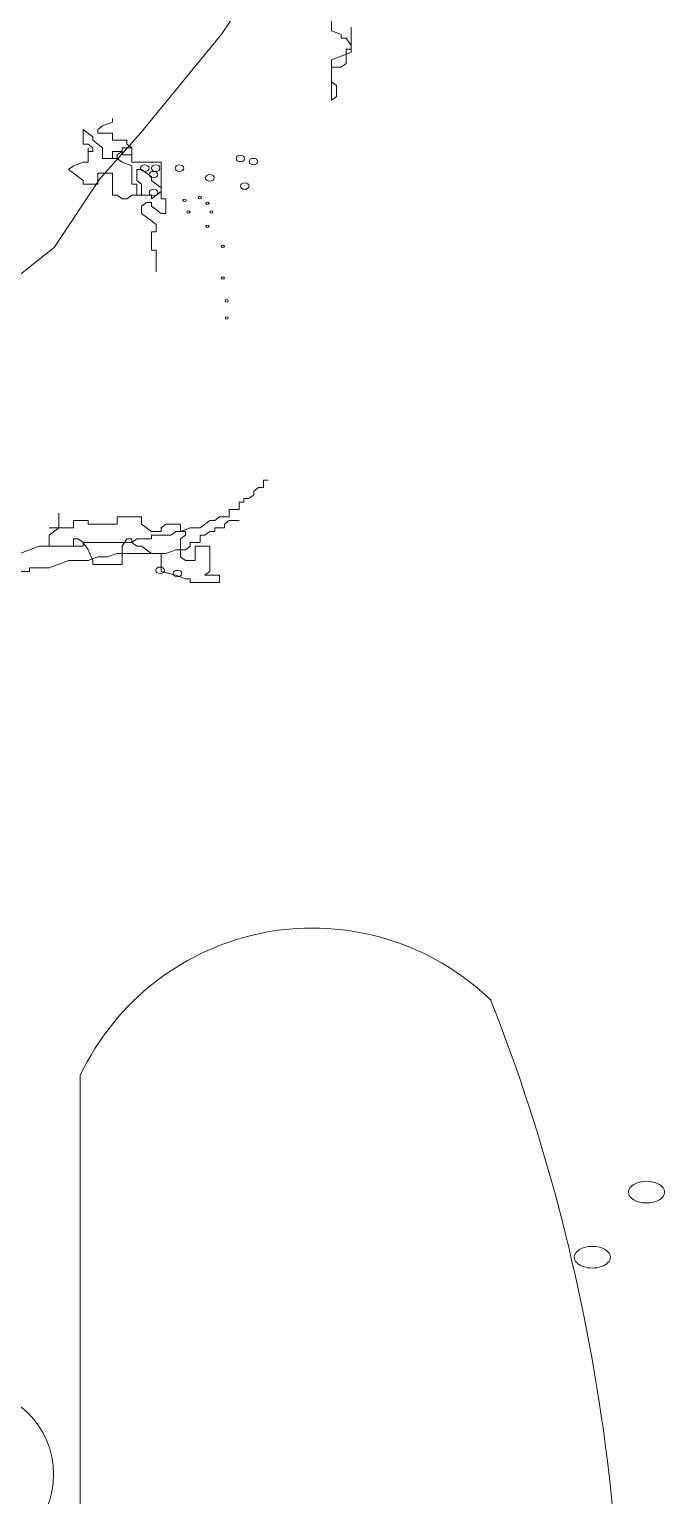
# Model space of a CAD drawing. Header units: millimetres. Extents: x 219.2 to 298.5, y 137.8 to 166.3.
# Drawn here: x 260.2971 to 260.4817, y 144.7301 to 145.1558 of the extents above; entities that cross this region are included whole.
import ezdxf

# ---------------------------------------------------------------- set-up
doc = ezdxf.new("R2010")
doc.units = ezdxf.units.MM
doc.layers.add('fach00', color=33, linetype='Continuous', lineweight=0)
doc.layers.add('fach20', color=160, linetype='Continuous', lineweight=20)

# ---------------------------------------------------------------- blocks, each defined once
blk = doc.blocks.new('Arbaplci')
for points in [[(0.2847, 1.0786), (0.2808, 1.1512), (0.2552, 1.2434), (0.2655, 1.3509), (0.3013, 1.4225), (0.3986, 1.5249), (0.4447, 1.617), (0.4857, 1.6785), (0.5677, 1.8116), (0.583, 1.8423), (0.7111, 1.9242), (0.7674, 1.9498), (0.7981, 1.9856)], [(0.698, 1.8209), (0.698, 1.7914), (0.6931, 1.7914), (0.6931, 1.7718), (0.6882, 1.7669), (0.6784, 1.7669), (0.6784, 1.7227), (0.6833, 1.7276), (0.6833, 1.7423), (0.6784, 1.7472), (0.6784, 1.7767), (0.6882, 1.7816), (0.698, 1.7865), (0.698, 1.7963), (0.6931, 1.8062), (0.6882, 1.8062), (0.6882, 1.8111), (0.6784, 1.816), (0.6784, 1.8406)], [(0.4573, 1.6981), (0.4573, 1.6932), (0.4474, 1.6883), (0.4425, 1.6834), (0.4425, 1.6785), (0.4573, 1.6785), (0.4573, 1.6687), (0.472, 1.6687), (0.472, 1.6637), (0.4769, 1.6588), (0.4769, 1.649), (0.4671, 1.649), (0.4671, 1.6539), (0.4573, 1.6539), (0.4573, 1.6441), (0.4622, 1.6441), (0.4671, 1.6392), (0.4769, 1.6343), (0.4769, 1.6097), (0.4818, 1.6097), (0.4818, 1.595), (0.4868, 1.595), (0.4769, 1.595), (0.472, 1.5901), (0.4671, 1.5901), (0.4622, 1.595), (0.4573, 1.595), (0.4573, 1.6245), (0.4425, 1.6245), (0.4425, 1.6097), (0.4278, 1.6097), (0.4278, 1.6146), (0.418, 1.6245), (0.413, 1.6294), (0.418, 1.6343), (0.4278, 1.6392), (0.4327, 1.6392), (0.4327, 1.6588), (0.4327, 1.6539), (0.4376, 1.6539), (0.4376, 1.6588), (0.4327, 1.6637), (0.4278, 1.6637), (0.4278, 1.6834), (0.4376, 1.6736), (0.4376, 1.6687), (0.4474, 1.6588), (0.4474, 1.6441), (0.4622, 1.6441), (0.4622, 1.649), (0.4671, 1.6539), (0.4671, 1.6588), (0.4769, 1.6588), (0.4769, 1.6392), (0.5064, 1.6392), (0.5064, 1.6048), (0.4966, 1.6146), (0.4966, 1.6195), (0.4917, 1.6245), (0.4868, 1.6294), (0.4818, 1.6294), (0.4818, 1.6146), (0.4868, 1.6097), (0.4868, 1.595), (0.4966, 1.595), (0.4966, 1.5901), (0.5064, 1.5999), (0.5064, 1.6097), (0.5064, 1.5901), (0.5113, 1.5901), (0.5113, 1.5704), (0.5064, 1.5704), (0.4966, 1.5803), (0.4966, 1.5852), (0.4917, 1.5852), (0.4868, 1.5803), (0.4868, 1.5704), (0.4917, 1.5655), (0.4966, 1.5606), (0.5015, 1.5557), (0.5015, 1.5459), (0.4966, 1.5459), (0.4966, 1.5213), (0.5015, 1.5213), (0.5015, 1.4918)], [(0.3639, 1.1137), (0.3836, 1.1235), (0.4278, 1.1235), (0.4278, 1.1284), (0.4769, 1.1284), (0.4818, 1.1333), (0.4966, 1.1333), (0.4966, 1.1382), (0.5162, 1.1382), (0.5212, 1.1431), (0.5261, 1.1431), (0.5359, 1.1481), (0.5457, 1.1481), (0.5555, 1.1579), (0.5605, 1.1579), (0.5654, 1.1628), (0.5752, 1.1628), (0.5752, 1.1726), (0.585, 1.1726), (0.585, 1.1824), (0.5899, 1.1824), (0.5899, 1.1873), (0.5949, 1.1873), (0.5998, 1.1923), (0.5998, 1.1972), (0.6047, 1.2021), (0.6096, 1.2021), (0.6096, 1.2119), (0.6145, 1.2119)], [(0.4032, 1.1677), (0.4032, 1.1481), (0.3934, 1.1382), (0.3934, 1.1235), (0.418, 1.1235), (0.418, 1.1333), (0.4229, 1.1333), (0.4278, 1.1284), (0.4327, 1.1186), (0.4376, 1.1039), (0.4376, 1.0989), (0.4671, 1.0989), (0.4671, 1.1235), (0.472, 1.1333), (0.4769, 1.1333), (0.4769, 1.1284), (0.4818, 1.1235), (0.4868, 1.1235), (0.4966, 1.1137), (0.5064, 1.1137), (0.5064, 1.0891), (0.5212, 1.0842), (0.531, 1.0793), (0.5359, 1.0793), (0.5359, 1.0744), (0.5654, 1.0744), (0.5654, 1.0842), (0.5506, 1.0842), (0.5555, 1.0891), (0.5555, 1.1235), (0.5408, 1.1235), (0.5408, 1.1039), (0.531, 1.1039), (0.5261, 1.1088), (0.5261, 1.1333), (0.531, 1.1382), (0.531, 1.1431), (0.5261, 1.1431), (0.5261, 1.153), (0.5113, 1.153), (0.5064, 1.1481), (0.5064, 1.1431), (0.4966, 1.1431), (0.4868, 1.153), (0.4868, 1.1628), (0.4622, 1.1628), (0.4622, 1.153), (0.4327, 1.153), (0.4327, 1.1579), (0.418, 1.1579), (0.418, 1.1481), (0.3934, 1.1481)], [(0.3541, 1.0891), (0.3737, 1.0891), (0.3737, 1.094), (0.3934, 1.094), (0.413, 1.1039), (0.4327, 1.1039), (0.4425, 1.1088), (0.4524, 1.1088), (0.4622, 1.1137), (0.5113, 1.1137), (0.5212, 1.1186), (0.531, 1.1186), (0.5359, 1.1235), (0.5359, 1.1284), (0.5457, 1.1284), (0.5457, 1.1382), (0.5506, 1.1382), (0.5555, 1.1431), (0.5605, 1.1431), (0.5605, 1.1481), (0.5703, 1.1481), (0.5703, 1.153), (0.5752, 1.1579), (0.585, 1.1579)]]:
    blk.add_lwpolyline(points)
for points, const_width in [([(0.582, 1.6444, 1), (0.5907, 1.6444, 1)], 0.00875), ([(0.5951, 1.6401, 1), (0.6039, 1.6401, 1)], 0.00875), ([(0.4856, 1.6313, 1), (0.4944, 1.6313, 1)], 0.00875), ([(0.4944, 1.6226, 1), (0.5032, 1.6226, 1)], 0.00875), ([(0.4966, 1.6313, 1), (0.5053, 1.6313, 1)], 0.00875), ([(0.5207, 1.6313, 1), (0.5294, 1.6313, 1)], 0.00875), ([(0.5513, 1.6182, 1), (0.5601, 1.6182, 1)], 0.00875), ([(0.5864, 1.6073, 1), (0.5951, 1.6073, 1)], 0.00875), ([(0.4944, 1.5985, 1), (0.5032, 1.5985, 1)], 0.00875), ([(0.5285, 1.5879, 1), (0.5317, 1.5879, 1)], 0.00321), ([(0.5439, 1.5918, 1), (0.5471, 1.5918, 1)], 0.00321), ([(0.5516, 1.584, 1), (0.5548, 1.584, 1)], 0.00321), ([(0.5324, 1.5725, 1), (0.5356, 1.5725, 1)], 0.00321), ([(0.5555, 1.5725, 1), (0.5587, 1.5725, 1)], 0.00321), ([(0.5516, 1.5532, 1), (0.5548, 1.5532, 1)], 0.00321), ([(0.5671, 1.5262, 1), (0.5703, 1.5262, 1)], 0.00321), ([(0.5671, 1.4838, 1), (0.5703, 1.4838, 1)], 0.00321), ([(0.5709, 1.453, 1), (0.5741, 1.453, 1)], 0.00321), ([(0.5709, 1.4299, 1), (0.5741, 1.4299, 1)], 0.00321), ([(0.501, 1.0909, 1), (0.5097, 1.0909, 1)], 0.00875), ([(0.5185, 1.0865, 1), (0.5272, 1.0865, 1)], 0.00875)]:
    blk.add_lwpolyline(points, format="xyb", close=True, dxfattribs=dict(const_width=const_width))
blk = doc.blocks.new('kids of the century')
at = {"layer": 'fach00'}
blk.add_line((227.30523, 125.73966), (227.30523, 124.94857), dxfattribs=at)
for centre, radius, start, end in [((227.3727, 125.70793), 0.07457, 45.949, 154.8082), ((226.914, 125.56127), 0.54841, 353.5488, 21.4161)]:
    blk.add_arc(centre, radius, start, end, dxfattribs=at)
blk = doc.blocks.new('el culote')
for centre, major_axis, start_param, end_param in [((227.46975, 128.61934), (-0.00525, 0), 3.141593, 6.283185), ((227.46975, 128.61934), (0.00525, 0), 3.141593, 6.283185), ((227.45398, 128.60044), (-0.00525, 0), 3.141593, 6.283185), ((227.45398, 128.60044), (-0.00525, 0), 0, 3.141593)]:
    blk.add_ellipse(centre, major_axis=major_axis, ratio=0.6, start_param=start_param, end_param=end_param)

msp = doc.modelspace()

# ---------------------------------------------------------------- linework, layer by layer
at = {"layer": 'fach20'}
msp.add_arc((260.27919, 144.73633), 0.025, 270, 90, dxfattribs=at)

# ---------------------------------------------------------------- block references
at = {"layer": 'fach00', "xscale": 0.288, "yscale": 0.216, "zscale": 0.288}
msp.add_blockref('Arbaplci', (260.18958, 144.7631), dxfattribs=at)
at = {"layer": 'fach00'}
for name, p in [('el culote', (33.00671, 16.19891)), ('kids of the century', (33.00671, 19.11239))]:
    msp.add_blockref(name, p, dxfattribs=at)

doc.saveas('drawing.dxf')
